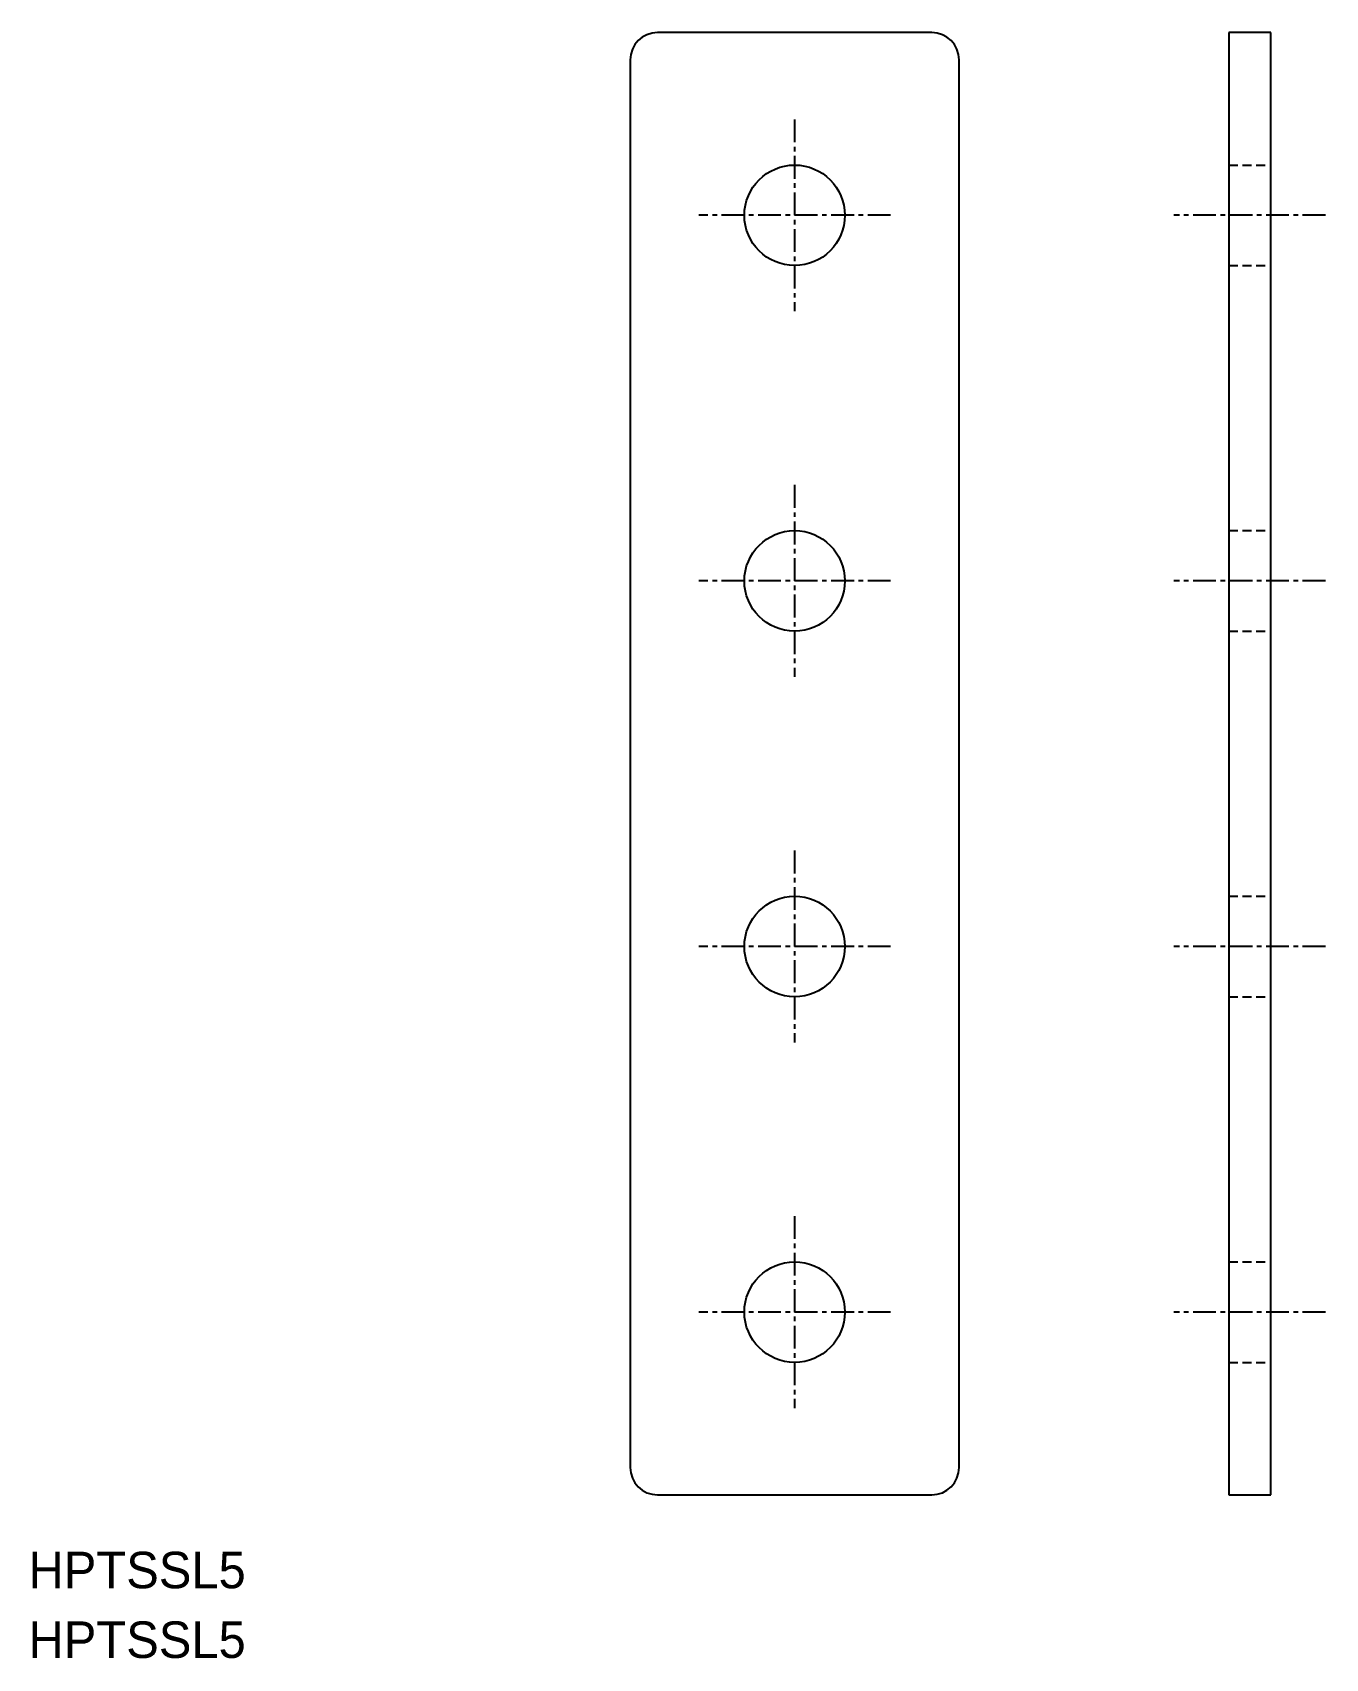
# Model space of a CAD drawing. Extents: x 0.2 to 71, y 0 to 88.9.
import ezdxf

# ---------------------------------------------------------------- set-up
doc = ezdxf.new("R2010")
doc.units = 0
doc.linetypes.add('CENTER', pattern=[2, 1.25, -0.25, 0.25, -0.25])
doc.linetypes.add('DASHED', pattern=[0.75, 0.5, -0.25])
doc.layers.get('0').update_dxf_attribs({"linetype": 'CONTINUOUS'})
doc.layers.add('CENTER', color=1, linetype='CENTER')

msp = doc.modelspace()

# ---------------------------------------------------------------- linework, layer by layer
at = {"color": 7, "linetype": 'CONTINUOUS'}
for p, q in [((49.435, 88.921), (34.435, 88.921)), ((67.991, 88.921), (65.691, 88.921)), ((65.691, 88.921), (65.691, 8.921)), ((67.991, 8.921), (67.991, 88.921)), ((32.935, 87.421), (32.935, 10.421)), ((50.935, 10.421), (50.935, 87.421)), ((34.435, 8.921), (49.435, 8.921)), ((65.691, 8.921), (67.991, 8.921))]:
    msp.add_line(p, q, dxfattribs=at)
at = {"color": 3, "linetype": 'DASHED'}
for p, q in [((65.691, 81.671), (67.991, 81.671)), ((65.691, 76.171), (67.991, 76.171)), ((65.691, 61.671), (67.991, 61.671)), ((65.691, 56.171), (67.991, 56.171)), ((65.691, 41.671), (67.991, 41.671)), ((65.691, 36.171), (67.991, 36.171)), ((65.691, 21.671), (67.991, 21.671)), ((65.691, 16.171), (67.991, 16.171))]:
    msp.add_line(p, q, dxfattribs=at)
at = {"color": 7, "linetype": 'CONTINUOUS'}
for centre in [(41.935, 78.921), (41.935, 58.921), (41.935, 38.921), (41.935, 18.921)]:
    msp.add_circle(centre, 2.75, dxfattribs=at)
for centre, start, end in [((34.435, 87.421), 90, 180), ((49.435, 87.421), 0, 90), ((34.435, 10.421), 180, 270), ((49.435, 10.421), 270, 0)]:
    msp.add_arc(centre, 1.5, start, end, dxfattribs=at)
at = {"layer": 'CENTER', "color": 1, "linetype": 'CENTER'}
for p, q in [((41.935, 84.171), (41.935, 73.671)), ((47.185, 78.921), (36.685, 78.921)), ((70.991, 78.921), (62.691, 78.921)), ((41.935, 64.171), (41.935, 53.671)), ((47.185, 58.921), (36.685, 58.921)), ((70.991, 58.921), (62.691, 58.921)), ((41.935, 44.171), (41.935, 33.671)), ((47.185, 38.921), (36.685, 38.921)), ((70.991, 38.921), (62.691, 38.921)), ((41.935, 24.171), (41.935, 13.671)), ((47.185, 18.921), (36.685, 18.921)), ((70.991, 18.921), (62.691, 18.921))]:
    msp.add_line(p, q, dxfattribs=at)

# ---------------------------------------------------------------- texts
at = {"color": 7, "linetype": 'CONTINUOUS'}
for p in [(0, 3.812), (0, 0)]:
    msp.add_text('HPTSSL5', height=2, dxfattribs=at).set_placement(p)

doc.saveas('drawing.dxf')
